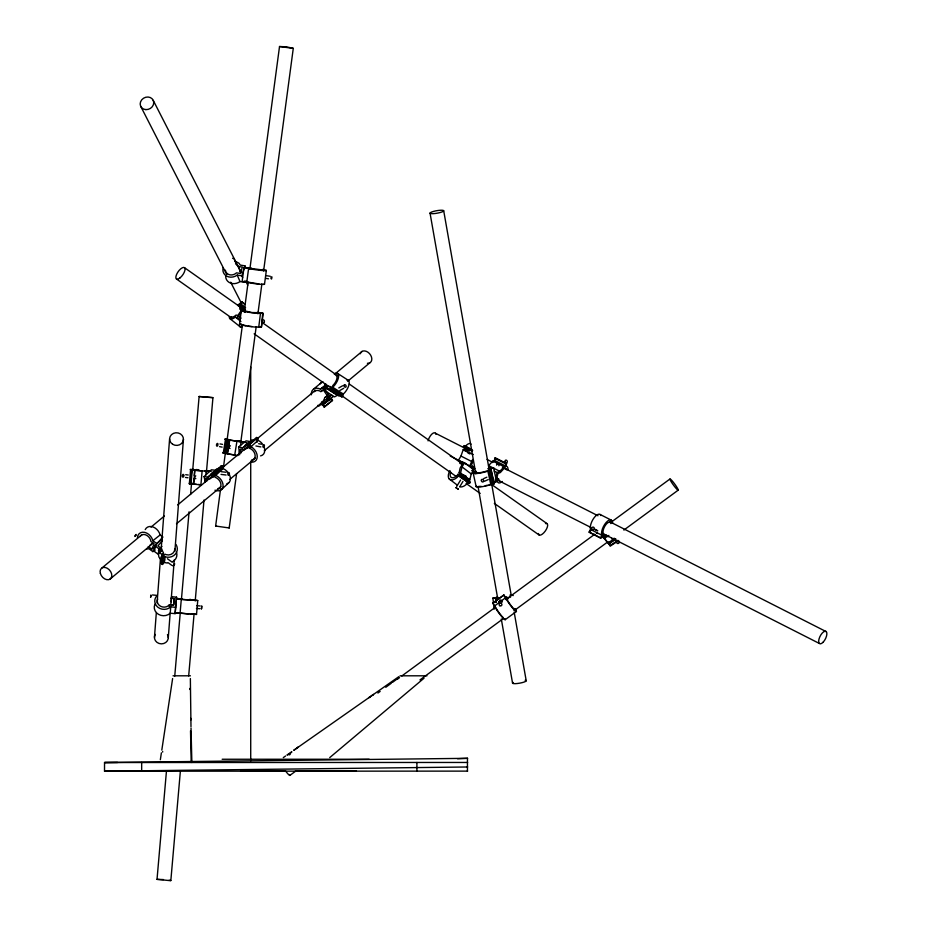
<?xml version="1.0" encoding="UTF-8"?>
<svg xmlns="http://www.w3.org/2000/svg" width="927" height="927" viewBox="0 0 927 927"><rect width="100%" height="100%" fill="white"/><g stroke="black" fill="none" stroke-linecap="round" stroke-linejoin="round"><path stroke-width="1.39" d="M162.677 752.075L162.677 751.438M190.359 678.552L190.985 726.698M327.567 395.331L324.763 397.66L323.338 401.553L324.763 403.616L333.257 396.524M492.654 603.257L503.825 595.053L492.654 603.257L495.227 606.64M497.231 596.988A9.224 1.703 -7 0 0 495.945 597.579L492.863 598.274L498.286 597.463M507.869 598.599L507.903 597.822A6.709 1.24 -7 0 0 510.684 596.918M162.098 537.811L155.029 545.933L154.6 551.635L158.471 554.462L158.888 556.953L161.483 560.568L161.912 554.867L163.465 553.083L161.425 548.471L157.903 545.899L162.41 540.731M158.471 554.462L158.911 548.761L155.029 545.933M154.438 637.452L156.304 613.002M157.08 602.932L160.475 558.355M161.02 551.159L169.583 438.992M161.217 551.322L161.425 548.471M175.887 544.404A9.224 8.413 4.4 0 1 175.377 554.149A9.224 8.413 4.4 0 1 165.122 556.779L164.346 562.307L162.48 564.462L161.391 563.662L161.831 557.961L165.099 554.195L165.921 554.601A6.709 6.118 4.4 0 0 174.832 548.854M162.48 564.462L162.92 558.749L164.786 556.606M163.245 555.933L163.465 553.083M168.297 637.625L170.162 613.176M170.823 604.555L174.23 559.966M174.879 551.345L183.442 439.178M169.293 606.791L169.456 604.682L173.616 605.041L174.195 598.587L170.846 598.286M170.232 613.211L170.719 606.861L175.632 607.289L175.133 613.639L170.232 613.211A9.224 8.204 4.4 0 1 158.517 614.358A9.224 8.204 4.4 0 1 154.936 604.265M171.24 601.797L171.634 596.721L176.547 597.15L176.42 598.715M174.195 598.587L173.697 604.937L170.348 604.636M331.182 394.972L326.907 398.529L326.721 400.788L324.763 403.616M196.06 600.14L197.741 600.557L196.524 614.439L175.168 612.863L176.478 598.413L182.016 598.993M190.568 469.908L191.715 470.035L190.499 483.929L189.351 483.79L190.568 469.908L194.67 470.082L194.183 475.632M180.07 613.292L181.286 599.41L197.741 600.557M180.383 771.021L170.835 880.557L170.197 880.65L157.022 879.352L166.443 771.252M174.739 676.119L180.267 612.701M181.402 599.723L189.073 511.808M190.58 494.508L191.576 482.979M192.712 470.001L199.12 396.489L212.318 397.498L212.932 397.695L206.397 472.654M189.351 483.79L193.453 483.964L193.94 478.413M194.902 470.267L202.121 470.928L200.916 484.809L198.204 484.601L193.685 484.149L194.902 470.267L209.583 471.472M205.527 479.097L205.284 481.889L204.044 476.629L211.379 469.78L215.446 470.267L216.733 468.842L220.116 467.996M205.887 474.914L206.188 471.426M188.679 675.887L194.079 613.906M195.215 600.928L204.01 500.035M150.719 596.316C150.371 600.175 151.089 592.214 150.73 596.084M175.632 607.289L176.547 597.15M175.133 613.639L175.249 612.399M250.974 267.764L243.975 267.613L242.132 281.402L246.779 282.132A9.224 0.73 7.6 0 0 258.332 284.102A9.224 0.73 7.6 0 0 264.079 283.952M245.087 310.267L241.426 309.919L239.583 323.708L241.565 324.323A9.224 0.73 7.6 0 0 247.833 326.211A9.224 0.73 7.6 0 0 258.772 326.883L260.522 313.059L263.256 313.326L261.426 327.104L258.679 326.837M246.779 282.132L248.621 268.355L243.975 267.613M236.594 473.639L229.201 527.961L215.632 526.038L220.568 488.935M223.43 467.521L225.331 453.245M227.034 440.406L242.445 324.798M244.16 311.959L248.146 281.982M249.861 269.143L279.525 46.501L286.478 46.871L293.28 48.331L263.604 270.974M240.788 442.237L256.188 326.628M257.903 313.789L261.889 283.813M264.508 284.241L266.339 270.452M261.426 327.104L262.7 313.141L257.15 312.434M244.068 309.583L241.843 307.81L242.098 306.037L241.147 304.265L239.722 306.292L240.093 309.073L242.098 310.672M160.348 759.711L161.391 752.828M161.808 750.082L172.619 678.552M223.256 453.176L225.47 439.41L227.069 439.572L224.844 453.338L223.256 453.176L227.208 453.674L229.421 439.908L227.567 439.363M224.415 453.384L226.628 439.618L229.421 439.908M229.757 440.082L236.93 441.252L234.716 455.018L227.532 453.848L229.757 440.082L244.01 442.167L239.351 441.194M239.015 454.647L239.826 449.63M240.487 445.47L241.055 442.017L246.339 442.561M175.168 612.863L179.687 612.782M177.451 612.585L188.888 614.103M189.908 599.282L190.777 599.63M464.717 476.745L469.78 480.012L471.252 473.929L473.778 469.769L464.543 462.747L458.274 460.661L459.885 461.889L458.448 460.232L460.974 456.072L463.28 449.444L473.268 454.52M473.778 469.769L469.688 465.945L472.677 459.433M341.078 395.505L338.54 395.922L337.625 395.145L334.543 396.907L323.963 390.116L325.435 383.651M336.258 394.659L325.69 387.857L326.478 384.381M323.963 390.116L327.057 388.343L327.973 389.12L330.51 388.714L330.962 386.71L328.494 386.258L325.69 387.857M331.287 390.151L332.7 387.243L343.268 394.045L342.723 396.455L341.854 396.953L331.287 390.151L332.851 385.47A6.709 2.92 -57.3 0 0 336.675 379.398A6.709 2.92 -57.3 0 0 335.887 375.389M341.854 396.953L342.631 393.5M492.504 462.561L492.886 461.067L504.114 466.768L503.57 468.969L500.383 472.503L497.915 473.604L496.316 480.012L498.61 478.981A6.709 2.874 -63.1 0 0 499.757 480.649M493.651 461.947L495.354 457.822L506.594 463.535L505.933 466.188L494.694 460.487L495.354 457.822M494.891 481.356L494.578 482.596L497.289 481.38A9.224 3.963 -63.1 0 0 502.283 481.472M495.18 480.198L497.104 472.538L499.815 471.322L504.114 466.768M502.422 467.393L504.67 468.541L505.829 463.871L506.594 463.535M242.642 277.602L241.866 275.829L244.937 265.84L240.29 265.099L238.899 263.152L235.087 261.194M225.69 276.536A9.224 7.961 -23.3 0 0 230.707 283.152A9.224 7.961 -23.3 0 0 240.023 281.565L244.67 282.295L245.041 281.066M148.239 546.501L151.761 549.074L154.206 543.906L150.939 541.507A6.709 5.029 51.7 0 0 146.153 535.053A6.709 5.029 51.7 0 0 140.07 536.548M146.802 548.993L149.015 548.807L152.885 551.635L156.733 543.535L161.982 539.387M463.801 476.038L459.178 472.527L460.116 468.065L462.411 464.276L459.746 463.396M468.413 479.549L468.958 478.459M469.78 480.012L460.557 472.979L462.028 466.907L464.543 462.747M135.991 535.285C137.115 532.26 132.955 538.552 135.678 535.736M610.87 523.604A6.709 2.874 -63.1 0 0 606.015 524.473A6.709 2.874 -63.1 0 0 603.153 533.187L600.8 538.193L589.097 532.098L590.476 529.305A9.224 3.963 -63.1 0 1 594.137 517.706A9.224 3.963 -63.1 0 1 600.928 515.574M589.56 532.492L591.658 528.749M600.8 538.193L601.716 535.006A9.224 3.963 -63.1 0 1 606.212 522.388A9.224 3.963 -63.1 0 1 612.446 523.083M459.838 486.617L462.967 481.414M469.583 450.904L465.087 448.622L463.512 446.791L464.218 445.62L471.716 449.421M460.302 476.362L461.009 475.192L470.244 482.214L469.525 483.384L458.645 475.806L469.525 483.384M456.687 486.455L460.592 480.059M472.515 462.816L471.368 464.705L473.546 467.22M473.106 469.896L474.369 467.811M293.256 48.366L279.537 46.535M215.632 526.038L216.501 525.887M162.121 556.513C164.102 552.979 159.293 558.772 161.785 556.93M245.226 304.45L241.321 301.623L239.606 304.079L244.068 307.613M238.413 306.119L241.877 301.796M231.344 316.628A6.709 2.665 -51.6 0 0 236.084 315.029L237.752 315.562L241.889 309.641L245.238 312.295M229.282 316.849A9.224 3.673 -51.6 0 0 235.354 317.104L237.335 317.718L243.813 308.436L245.458 309.734M465.087 448.622L465.609 447.903M472.677 450.499L465.342 446.362A9.224 3.963 -63.1 0 1 471.113 444.137M461.009 475.192L458.112 474.23L457.544 474.972A6.709 3.731 -52.7 0 1 451.588 477.59A6.709 3.731 -52.7 0 1 450.777 472.167M466.779 481.994L467.335 481.252L470.244 482.214M157.022 879.352L163.465 879.572M158.366 550.568L161.97 546.432M161.391 563.662L164.67 559.896M204.044 476.629L208.111 477.127L209.386 475.702L212.77 474.856L222.376 465.98L222.99 468.598L215.655 475.458L215.041 472.84L213.894 472.7L214.971 477.289L215.759 477.521A6.709 4.658 47 0 1 220.846 483.72A6.709 4.658 47 0 1 217.926 488.587M241.24 452.851L240.696 448.992L244.438 449.676L249.896 446.466M239.711 454.728L238.61 447.034L242.723 447.799L249.838 444.033M242.723 447.799L251.646 440.221L255.18 439.595M210.441 474.52L213.581 471.588M208.111 477.127L215.446 470.267M213.894 472.7L221.229 465.852L222.376 465.98M206.837 480.962L206.246 478.436L209.942 478.888L215.122 475.308M221.321 489.746L228.656 482.886M329.734 757.602L424.01 678.228M238.61 447.034L246.084 440.812L250.197 441.565M244.96 445.435L248.169 442.77M313.72 388.992L321.194 382.77M251.669 459.943A6.709 4.809 50.2 0 0 255.122 455.227A6.709 4.809 50.2 0 0 250.51 448.68L249.722 448.401L249.062 443.72L256.536 437.498L257.694 437.718L258.077 440.383L250.927 446.721A9.224 6.616 50.2 0 1 257.277 456.559A9.224 6.616 50.2 0 1 250.916 462.133M249.062 443.72L250.22 443.94L257.694 437.718M102.132 567.822L142.132 534.531M151.02 527.127L164.357 516.026M177.694 504.925L212.132 476.246M222.132 467.926L246.582 447.579M257.694 438.32L315.47 390.221M334.357 374.496L362.133 351.368M244.438 449.676L247.242 447.347M311.402 394.786A9.224 6.616 50.2 0 1 320.441 389.155L325.783 384.705M249.722 448.401L251.599 446.849M320.441 389.155L324.832 386.304M314.438 391.681A6.709 4.809 50.2 0 1 320.846 391.576L322.712 390.012M321.356 402.422L324.832 399.885M109.803 579.294L153.14 543.21M176.478 523.79L220.916 486.791M229.803 479.386L255.365 458.112M264.253 450.719L325.354 399.838M347.579 381.333L369.803 362.839M326.907 398.529L331.878 395.203M319.919 404.496A9.224 6.616 50.2 0 0 322.167 404.67L326.014 401.623M322.445 404.589L324.16 407.069L332.503 400.348L330.939 398.077M324.16 407.069L332.503 400.348M137.393 537.544A9.224 6.918 51.7 0 1 144.577 532.341A9.224 6.918 51.7 0 1 152.851 540.708L160.104 534.983L163.001 537.104M150.047 545.064L151.866 543.639M151.761 549.074L153.836 547.44M152.885 551.635L154.705 550.198M498.772 601.739L500.997 600.105M503.813 595.308L505.621 597.695L494.497 606.026A9.224 1.089 53.7 0 0 501.345 616.154A9.224 1.089 53.7 0 0 505.088 618.83M505.748 598.691L507.579 597.347L507.544 598.263L505.632 596.664L507.729 599.143M377.915 693.048L380.151 691.403M385.759 687.301L391.356 683.199M392.469 682.376L398.065 678.263M397.196 679.375L399.514 677.672M401.82 675.98L495.447 607.197M505.852 599.56L594.856 534.172M611.032 522.283L669.989 478.981M289.815 775.459L295.597 771.206M419.966 679.908L503.651 618.379M514.056 610.731L607.683 541.959M623.871 530.07L678.193 490.163A6.929 0.823 53.7 0 0 672.886 481.692A6.929 0.823 53.7 0 0 671.241 481.843A6.929 0.823 53.7 0 0 678.135 490.174M505.273 619.642L516.443 611.438M285.609 755.98L283.303 757.602M370.047 696.861L368.9 697.672L398.888 676.617M372.353 695.238L373.511 694.427L293.732 750.314L298.367 747.069L297.196 747.88M604.578 534.404L602.805 536.397L605.041 536.339L606.64 535.273L608.297 536.64L605.47 535.203L602.585 537.127L604.242 538.506L608.842 535.447M604.242 538.506L607.961 542.967L613.709 539.143M615.516 538.9L609.062 543.732A9.224 1.286 56.4 0 0 609.062 542.353M615.876 539.097L608.969 543.674L610.348 546.061L618.402 540.708M607.706 541.623L609.873 545.679L617.927 540.325M492.886 461.067L488.575 465.621L499.815 471.322M291.472 751.936L286.999 755.03L288.784 754.288A3.048 0.66 -33.4 0 0 290.51 753.095L291.901 751.936M320.846 391.576L323.453 390.082L327.579 396.061L324.763 397.66M338.772 387.95L342.608 385.771M339.885 390.476L343.708 388.286M492.944 483.72L493.778 482.411L496.49 481.194L493.535 467.718L488.633 468.239L490.893 469.386M289.201 754.902L290.151 754.451M484.682 481.194L488.228 479.595M493.79 481.889L490.835 468.425L487.961 470.464L489.989 470.244L490.823 468.935L493.535 467.718M490.823 468.935L494.021 483.987L490.823 484.589L487.857 471.113L491.067 470.51L486.154 471.206A6.709 1.02 -12.4 0 1 478.297 472.886A6.709 1.02 -12.4 0 1 476.072 472.167M486.86 477.185L483.697 478.599M245.145 310.951L251.924 312.538L257.891 312.677M489.108 484.682L494.021 483.987M476.455 471.333A9.224 1.402 -12.4 0 0 475.134 473.616A9.224 1.402 -12.4 0 0 487.602 471.217L488.83 470.754L491.785 484.218L490.557 484.682A9.224 1.402 -12.4 0 1 480.105 486.953A9.224 1.402 -12.4 0 1 476.478 486.165M212.862 397.741L199.12 396.489M189.305 483.234L191.043 483.813L192.248 469.919L190.139 469.468L193.569 469.398M222.874 452.724L225.875 453.535L228.088 439.769L224.809 439.016L227.972 439.259M504.67 468.541L505.134 468.448A6.709 2.874 -63.1 0 1 506.42 469.85M505.933 466.188L506.119 466.154A9.224 3.963 -63.1 0 1 507.996 469.943M457.532 758.738L467.637 758.321L104.531 762.527L104.519 771.206L467.637 766.988L466.999 767.069M496.049 602.423L495.551 598.332L499.178 598.506M249.004 267.613L246.767 267.868L263.847 270.139L262.631 269.641M247.173 281.402L244.937 281.646L247.555 282.063M225.342 453.141L227.208 453.674M488.483 468.668L490.835 468.425M356.42 770.789L295.203 771.252M193.952 469.583L192.642 469.676L194.67 470.082M192.746 483.465L191.437 483.558L193.453 483.964M117.578 762.457L104.531 762.527L467.625 762.457M117.578 771.125L104.531 771.194L467.625 771.125M173.036 675.806L190.417 675.806M400.047 675.806L426.953 675.806M222.167 759.248L369.143 759.248M285.087 771.229L240.568 771.125M205.388 471.217L209.444 471.264L204.902 470.557M193.685 484.149L196.292 484.3M190.858 614.23L193.789 614.114M196.06 469.537L198.888 469.757M198.459 484.497L200.475 484.647M498.842 599.155L495.551 598.332M152.364 594.96L156.93 595.354M176.373 598.981L195.226 600.36L194.079 600.047M196.686 605.679L200.232 605.991M196.454 608.436L200 608.749M258.981 283.952L248.865 282.272M258.355 326.686L260.869 326.93M227.532 453.848L237.949 455.539M252.086 326.559L247.938 326.026M223.986 452.805L225.759 453.025M226.118 472.272L221.078 471.669M211.205 471.345L206.373 470.568M221.043 474.404L226.084 475.018M185.713 474.694L188.227 475.006M185.47 477.463L187.984 477.764M169.166 880.187L170.835 880.557M232.596 258.297L233.905 258.506L235.585 262.387M235.551 263.72L238.135 266.431L242.353 267.103L240.406 273.465L236.478 272.851A6.709 5.794 -23.3 0 1 229.606 274.763A6.709 5.794 -23.3 0 1 225.388 270.151M266.003 275.609L270.313 276.304M265.643 278.355L268.517 278.807M223.233 267.636A9.224 7.961 -23.3 0 0 226.744 276.165A9.224 7.961 -23.3 0 0 237.231 275.087L241.866 275.829M258.668 443.72L261.368 444.195M245.701 442.388L238.494 440.916M236.93 441.252L241.055 442.017M225.47 439.41L226.628 439.618M255.91 445.98L260.858 446.918M220.012 443.917L222.561 444.381M219.572 446.652L222.121 447.115M194.855 614.033L196.524 614.439M245.956 325.69L243.001 324.867M258.459 312.399L259.421 312.654M228.563 527.498L229.375 527.869M241.843 307.81L243.813 308.436M240.093 309.073L241.889 309.641M241.426 309.919L243.407 310.533A9.224 0.73 7.6 0 0 249.676 312.434A9.224 0.73 7.6 0 0 260.614 313.094L260.522 313.059M459.178 472.527L460.557 472.979M258.077 440.383L258.401 440.499A9.224 6.616 50.2 0 1 262.55 444.126M465.458 476.13L466.084 476.258L463.848 475.087M164.346 562.307L164.693 562.48A9.224 8.413 4.4 0 0 167.393 562.967M494.601 458.17L505.829 463.871M600.128 514.473L611.368 520.174M463.512 446.791L472.249 451.229M435.458 433.233L468.992 450.267M487.057 459.433L492.214 462.052M503.825 467.95L597.996 515.76M609.607 521.658L826.328 631.693M464.033 450.313L467.405 452.017M494.276 471.101L497.104 472.538M487.926 468.529L490.429 469.804M460.974 456.072L472.214 461.773M496.362 477.834L498.61 478.981M594.392 529.016L597.764 530.731M450.267 456.061L474.775 468.506M496.71 479.641L590.881 527.451M594.752 529.421L597.324 530.731M602.492 533.349L819.213 643.384M590.569 529.468L601.808 535.18M589.097 532.098L600.337 537.811M337.44 373.326L348.007 380.128M332.156 389.653L342.723 396.455M330.51 388.714L332.851 390.221M336.374 392.492L338.726 393.998M327.057 388.343L337.625 395.145M184.438 267.636L240.962 307.532M262.144 322.492L337.498 375.69M349.27 384.01L462.306 463.801M471.716 470.452L475.25 472.944M491.739 484.589L547.069 523.651M176.443 278.969L231.785 318.031M254.149 333.824L329.502 387.022M342.457 396.165L456.663 476.791M466.084 483.442L480.209 493.419M494.334 503.396L539.074 534.983M152.851 540.708L156.733 543.535M167.439 558.738L172.225 562.237M158.355 552.249L160.116 553.535M161.831 557.961L162.92 558.749M168.216 562.735L171.808 565.366M462.028 466.907L471.252 473.929M458.112 474.23L467.335 481.252M449.178 478.935L457.382 485.18M241.321 301.623L244.67 304.276M241.147 304.265L245.609 307.799M244.763 307.579L239.409 304.091A9.224 3.673 -51.6 0 0 237.706 304.821M238.876 306.095L240.881 307.694M237.752 315.562L241.101 318.204M237.335 317.718L240.093 319.908M235.354 317.104L240.927 321.518M230.325 318.992L240.36 326.941M602.492 536.304L604.01 537.556M469.977 453.987L467.973 453.06M161.912 554.867L159.328 551.241L158.911 548.761M162.109 557.88L163.025 558.784M464.218 445.62L465.122 446.663M463.28 449.444L463.801 450.035M605.204 539.166L607.961 542.967M503.825 595.053L507.092 599.526A6.709 0.788 53.7 0 0 512.283 607.15A6.709 0.788 53.7 0 0 514.647 608.518M323.535 387.382L330 396.768M329.919 398.367L331.634 400.846M322.028 402.225L325.029 406.571M239.919 271.356L240.927 272.909L238.135 266.431M153.222 100.336L241.217 272.376M245.806 281.368L247.776 285.215M140.707 106.304L226.733 274.496M230.672 282.202L241.182 302.747M244.937 265.84L245.62 267.428M244.183 281.171L244.67 282.295M237.231 275.087L240.023 281.565M505.621 597.695L505.667 597.822A9.224 1.089 53.7 0 0 513.326 608.912A9.224 1.089 53.7 0 0 515.539 609.178M221.229 465.852L222.109 469.583M212.77 474.856L213.28 477.023M490.302 470.858L493.268 484.323M473.21 473.199L476.165 486.675M443.709 210.8A6.929 1.263 -10 0 1 433.465 213.65A6.929 1.263 -10 0 1 433.465 211.426A6.929 1.263 -10 0 1 443.709 210.8L489.213 469.989M491.716 484.242L511.217 595.319M514.218 612.411L526.212 680.766M430.047 213.117L475.794 473.732M478.054 486.548L497.799 599.062M501.298 619.004L512.55 683.083M256.536 437.498L257.196 442.179M250.22 443.94L250.591 446.605M247.706 445.817L248.019 448.031M496.374 601.75L495.875 597.66L496.107 602.04M492.874 598.008L494.184 609.166M191.866 762.457L191.02 728.077M190.522 730.824L191.194 762.457M467.463 758.367L467.44 771.125M416.907 762.457L416.907 771.125M250.719 367.011L250.719 442.33M250.719 461.148L250.719 760.963M141.669 762.457L141.669 771.125M262.735 269.386A9.224 0.73 7.6 0 1 262.642 270.545A9.224 0.73 7.6 0 1 248.61 268.355M241.704 327.022A9.224 3.673 -51.6 0 1 239.305 324.798M503.118 617.452A6.709 0.788 53.7 0 1 499.224 612.944A6.709 0.788 53.7 0 1 495.922 607.73M514.914 609.178A9.224 1.703 -7 0 1 515.03 610.198M509.908 595.122A9.224 1.703 -7 0 1 513.257 595.574M502.017 601.936A1.39 1.367 2.5 0 1 501.831 602.457M499.537 602.573A1.39 1.367 2.5 0 1 499.456 601.055M500.267 600.441A1.39 1.367 2.5 0 1 501.356 600.592M501.75 600.939A1.39 1.367 2.5 0 1 501.982 601.391M319.78 384.149A9.224 6.616 50.2 0 1 323.187 382.028M334.508 373.732A9.224 4.009 -57.3 0 1 338.598 376.825A9.224 4.009 -57.3 0 1 332.955 387.046L331.785 387.938L342.353 394.74L343.523 393.848A9.224 4.009 -57.3 0 0 348.992 384.682A9.224 4.009 -57.3 0 0 346.686 379.966M329.039 398.564A1.39 0.962 60.2 0 1 329.085 400.325A1.39 0.962 60.2 0 1 327.555 399.804M319.722 404.508A1.39 0.962 60.2 0 1 317.996 405.273M336.061 392.666A1.39 0.962 60.2 0 1 334.577 391.692M263.952 446.605A9.224 6.616 50.2 0 1 260.591 455.875M250.174 443.813A1.39 0.73 -79.6 0 1 250.742 442.469A1.39 0.73 -79.6 0 1 251.541 442.642M230.058 448.448A1.39 0.73 -79.6 0 1 229.247 447.092A1.39 0.73 -79.6 0 1 230.452 445.91M217.845 445.389A1.39 0.73 -79.6 0 1 216.64 445.864A1.39 0.73 -79.6 0 1 216.976 443.685A1.39 0.73 -79.6 0 1 218.007 444.369M176.594 552.48A9.224 8.413 4.4 0 1 172.885 561.588M145.238 529.584A9.224 6.918 51.7 0 1 153.036 526.965A9.224 6.918 51.7 0 1 160.104 534.983M449.966 470.58A9.224 5.133 -52.7 0 0 449.757 479.444A9.224 5.133 -52.7 0 0 458.413 476.119L459.491 474.682L468.714 481.716L467.637 483.141A9.224 5.133 -52.7 0 1 459.688 486.802M487.266 485.227A6.709 1.02 -12.4 0 1 485.145 485.736M481.252 486.362A6.709 1.02 -12.4 0 1 478.877 486.316M496.629 465.134A1.39 1.101 65.8 0 1 497.869 463.917A1.39 1.101 65.8 0 1 498.888 465.783M505.018 461.368A1.39 1.101 65.8 0 1 506.49 460.244A1.39 1.101 65.8 0 1 507.069 462.457A1.39 1.101 65.8 0 1 505.157 461.901M491.831 476.293A1.39 1.101 65.9 0 1 491.889 477.764M611.519 521.183A9.224 1.286 56.4 0 1 612.666 522.341M597.046 533.593A1.39 1.251 -50.4 0 1 596.791 532.608M618.367 540.87A1.39 1.251 -50.4 0 1 619.271 542.399A1.39 1.251 -50.4 0 1 617.66 543.5A1.39 1.251 -50.4 0 1 616.756 541.959M614.126 538.147A1.39 1.251 -50.4 0 1 611.577 538.239M214.96 490.221A9.224 6.408 47 0 0 223.083 486.084A9.224 6.408 47 0 0 215.979 475.551L214.461 475.099L221.796 468.251L223.326 468.703A9.224 6.408 47 0 1 230.209 476.86A9.224 6.408 47 0 1 226.872 483.79M195.829 478.587A1.39 0.765 -83.1 0 1 194.879 477.544A1.39 0.765 -83.1 0 1 195.782 475.91M183.847 475.783A1.39 0.765 -83.1 0 1 182.654 477.046A1.39 0.765 -83.1 0 1 182.619 474.775A1.39 0.765 -83.1 0 1 183.836 475.284M215.319 472.052A1.39 0.765 -83.1 0 1 215.493 471.565M215.748 471.229A1.39 0.765 -83.1 0 1 216.35 471.101M170.719 606.861A9.224 8.204 4.4 0 1 157.845 607.208A9.224 8.204 4.4 0 1 156.93 595.737M169.456 604.682A6.709 5.968 4.4 0 1 160.881 606.409A6.709 5.968 4.4 0 1 157.66 599.027M545.482 523.57A6.929 2.804 -54.8 0 1 545.366 530.928A6.929 2.804 -54.8 0 1 538.471 533.512M525.134 680.256A6.929 1.263 -10 0 1 519.873 683.129A6.929 1.263 -10 0 1 513.164 682.446M289.63 774.543A6.929 0.823 53.7 0 1 285.354 770.754M360.29 353.755A6.929 4.971 50.2 0 1 366.455 351.403A6.929 4.971 50.2 0 1 371.797 358.564A6.929 4.971 50.2 0 1 367.416 363.291M167.451 634.578A6.929 6.327 4.4 0 1 161.368 643.859A6.929 6.327 4.4 0 1 155.284 634.427M428.065 440.87A6.929 2.978 -63.1 0 1 432.237 433.766A6.929 2.978 -63.1 0 1 435.922 434.299M201.518 608.819L201.75 606.131L201.518 608.819M271.147 277.949C271.53 282.017 272.561 273.627 271.147 277.949M173.036 565.818L174.624 563.987L173.036 565.818M455.968 487.718L458.286 489.143L455.968 487.718M190.811 719.816L190.777 718.448L190.811 719.816M190.255 689.561L190.232 688.182L190.244 689.561M263.813 322.399A1.39 1.263 -72.6 0 0 263.801 320.024A1.39 1.263 -72.6 0 0 261.901 321.345A1.39 1.263 -72.6 0 0 263.813 322.399M499.676 605.679A1.39 1.367 2.4 0 0 501.901 604.775A1.39 1.367 2.4 0 0 499.989 603.338A1.39 1.367 2.4 0 0 499.676 605.679M343.987 385.551A1.39 0.962 60.2 0 0 345.632 387.196A1.39 0.962 60.2 0 0 345.597 385.053A1.39 0.962 60.2 0 0 343.987 385.551M264.021 447.034A1.39 0.73 -79.6 0 0 264.056 444.717A1.39 0.73 -79.6 0 0 262.897 446.316A1.39 0.73 -79.6 0 0 264.021 447.034M481.391 480.082A1.39 1.101 65.9 0 0 482.805 481.994A1.39 1.101 65.9 0 0 483.326 479.885A1.39 1.101 65.9 0 0 481.391 480.082M593.106 529.723A1.39 1.251 -50.4 0 0 593.964 527.509A1.39 1.251 -50.4 0 0 591.727 528.042A1.39 1.251 -50.4 0 0 593.106 529.723M229.073 474.937A1.39 0.765 -83.1 0 0 228.946 472.619A1.39 0.765 -83.1 0 0 227.845 474.288A1.39 0.765 -83.1 0 0 229.073 474.937M145.84 109.606A6.929 6.118 -27.1 0 0 153.314 100.533A6.929 6.118 -27.1 0 0 141.738 99.815A6.929 6.118 -27.1 0 0 145.84 109.606M180.105 277.81A6.929 2.804 -54.8 0 0 184.6 267.764A6.929 2.804 -54.8 0 0 176.64 274.322A6.929 2.804 -54.8 0 0 180.105 277.81M100.371 573.407A6.929 4.971 50.2 0 0 110.255 579.004A6.929 4.971 50.2 0 0 107.277 568.263A6.929 4.971 50.2 0 0 100.371 573.407M172.631 444.276A6.929 6.327 4.4 0 0 183.43 439.618A6.929 6.327 4.4 0 0 173.488 433.361A6.929 6.327 4.4 0 0 172.631 444.276M823.211 642.11A6.929 2.978 -63.1 0 0 826.084 631.461A6.929 2.978 -63.1 0 0 819.016 639.027A6.929 2.978 -63.1 0 0 823.211 642.11"/></g></svg>
